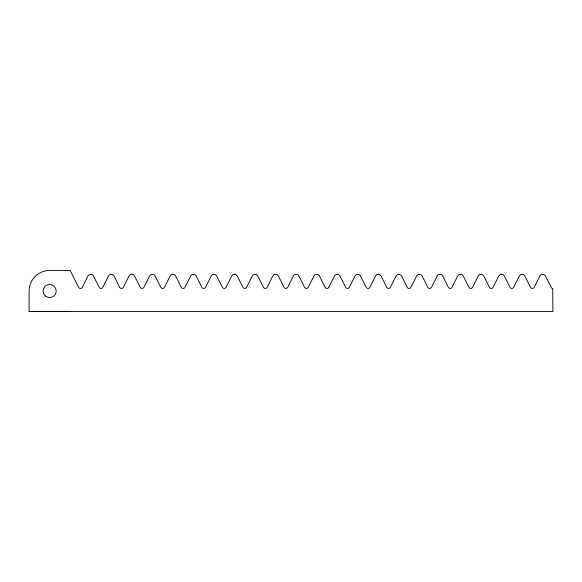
<?xml version="1.0" encoding="UTF-8"?>
<svg xmlns="http://www.w3.org/2000/svg" width="582" height="582" viewBox="0 0 582 582"><rect width="100%" height="100%" fill="white"/><g stroke="black" fill="none" stroke-linecap="round" stroke-linejoin="round"><path stroke-width="0.87" d="M328.786 287.326L334.461 275.97A3.085 3.085 0 0 1 339.975 275.97L345.65 287.326A2.052 2.052 0 0 0 349.324 287.326L355.005 275.97A3.085 3.085 0 0 1 360.513 275.97L366.194 287.326A2.052 2.052 0 0 0 369.868 287.326L375.543 275.97A3.085 3.085 0 0 1 381.057 275.97L386.732 287.326A2.052 2.052 0 0 0 390.406 287.326L396.087 275.97A3.085 3.085 0 0 1 401.595 275.97L407.276 287.326A2.052 2.052 0 0 0 410.95 287.326L416.625 275.97A3.085 3.085 0 0 1 422.139 275.97L427.814 287.326A2.052 2.052 0 0 0 431.488 287.326L437.169 275.97A3.085 3.085 0 0 1 442.676 275.97L448.358 287.326A2.052 2.052 0 0 0 451.85 287.624L457.707 275.97A3.085 3.085 0 0 1 463.221 275.97L468.896 287.326A2.052 2.052 0 0 0 472.569 287.326L478.251 275.97A3.077 3.077 0 0 1 483.758 275.97L489.44 287.326A2.052 2.052 0 0 0 493.114 287.326L498.789 275.97A3.077 3.077 0 0 1 504.303 275.97L509.978 287.326A2.052 2.052 0 0 0 513.659 287.326L519.333 275.97A3.077 3.077 0 0 1 524.84 275.97L530.522 287.326A2.052 2.052 0 0 0 534.196 287.326L539.87 275.97A3.077 3.077 0 0 1 545.385 275.97L551.743 288.105A2.059 2.059 0 0 0 552.725 288.454L552.9 311.523L29.1 311.501M70.182 311.501L29.1 311.545L29.1 291A20.545 20.545 0 0 1 49.645 270.455L70.182 270.455L78.614 287.326A2.052 2.052 0 0 0 82.288 287.326L87.969 275.97A3.085 3.085 0 0 1 93.476 275.97L99.158 287.326A2.052 2.052 0 0 0 102.832 287.326L108.507 275.97A3.085 3.085 0 0 1 114.021 275.97L119.696 287.326A2.052 2.052 0 0 0 123.369 287.326L129.051 275.97A3.085 3.085 0 0 1 134.558 275.97L140.24 287.326A2.052 2.052 0 0 0 143.914 287.326L149.589 275.97A3.085 3.085 0 0 1 155.103 275.97L160.778 287.326A2.052 2.052 0 0 0 164.459 287.326L170.133 275.97A3.085 3.085 0 0 1 175.648 275.97L181.322 287.326A2.052 2.052 0 0 0 184.996 287.326L190.67 275.97A3.085 3.085 0 0 1 196.185 275.97L201.859 287.326A2.052 2.052 0 0 0 205.541 287.326L211.215 275.97A3.085 3.085 0 0 1 216.73 275.97L222.404 287.326A2.052 2.052 0 0 0 226.078 287.326L231.752 275.97A3.085 3.085 0 0 1 237.267 275.97L242.949 287.326A2.052 2.052 0 0 0 246.623 287.326L252.297 275.97A3.085 3.085 0 0 1 257.811 275.97L263.486 287.326A2.052 2.052 0 0 0 267.16 287.326L272.842 275.97A3.085 3.085 0 0 1 278.349 275.97L284.031 287.326A2.052 2.052 0 0 0 287.704 287.326L293.379 275.97A3.085 3.085 0 0 1 298.893 275.97L304.568 287.326A2.052 2.052 0 0 0 308.242 287.326L313.924 275.97A3.085 3.085 0 0 1 319.431 275.97L325.112 287.326A2.052 2.052 0 0 0 328.786 287.326M45.418 296.034A6.577 6.577 0 0 0 56.112 292.142A6.577 6.577 0 0 0 47.397 284.824A6.577 6.577 0 0 0 45.418 296.034"/></g></svg>
